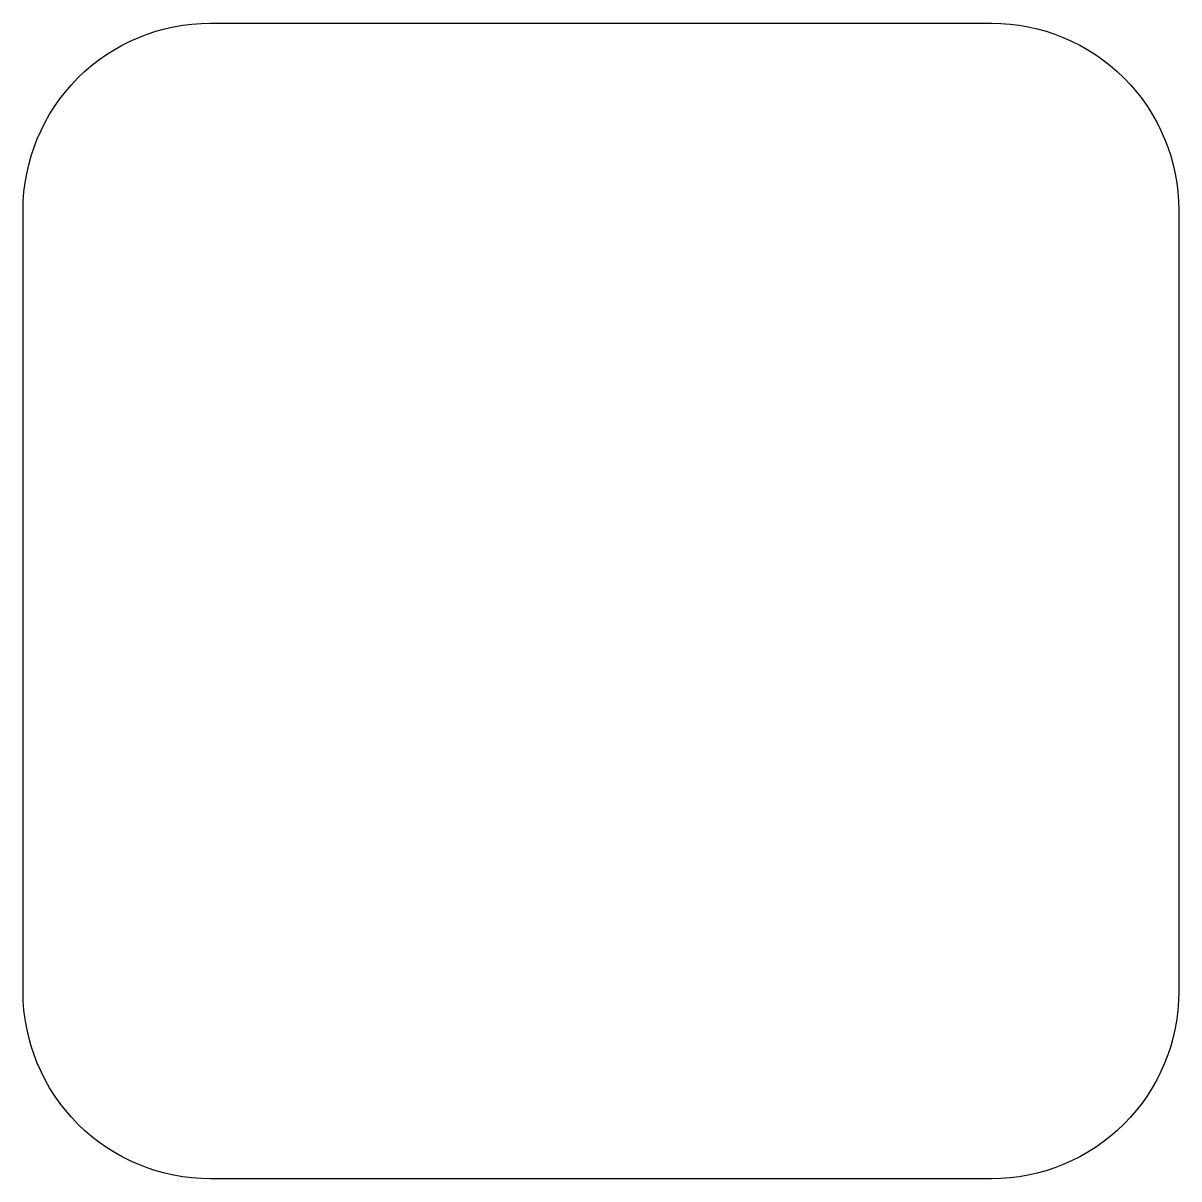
# Model space of a CAD drawing. Header units: millimetres. Extents: x 11.1 to 21.9, y 6.3 to 17.1.
import ezdxf

# ---------------------------------------------------------------- set-up
doc = ezdxf.new("R2010")
doc.units = ezdxf.units.MM
doc.layers.get('0').update_dxf_attribs({"linetype": 'CONTINUOUS'})

msp = doc.modelspace()

# ---------------------------------------------------------------- linework, layer by layer
msp.add_lwpolyline([(20.168, 6.335), (12.868, 6.335, -0.414214), (11.118, 8.085), (11.118, 15.385, -0.414214), (12.868, 17.135), (20.168, 17.135, -0.414214), (21.918, 15.385), (21.918, 8.085, -0.414214)], format="xyb", close=True)

doc.saveas('drawing.dxf')
